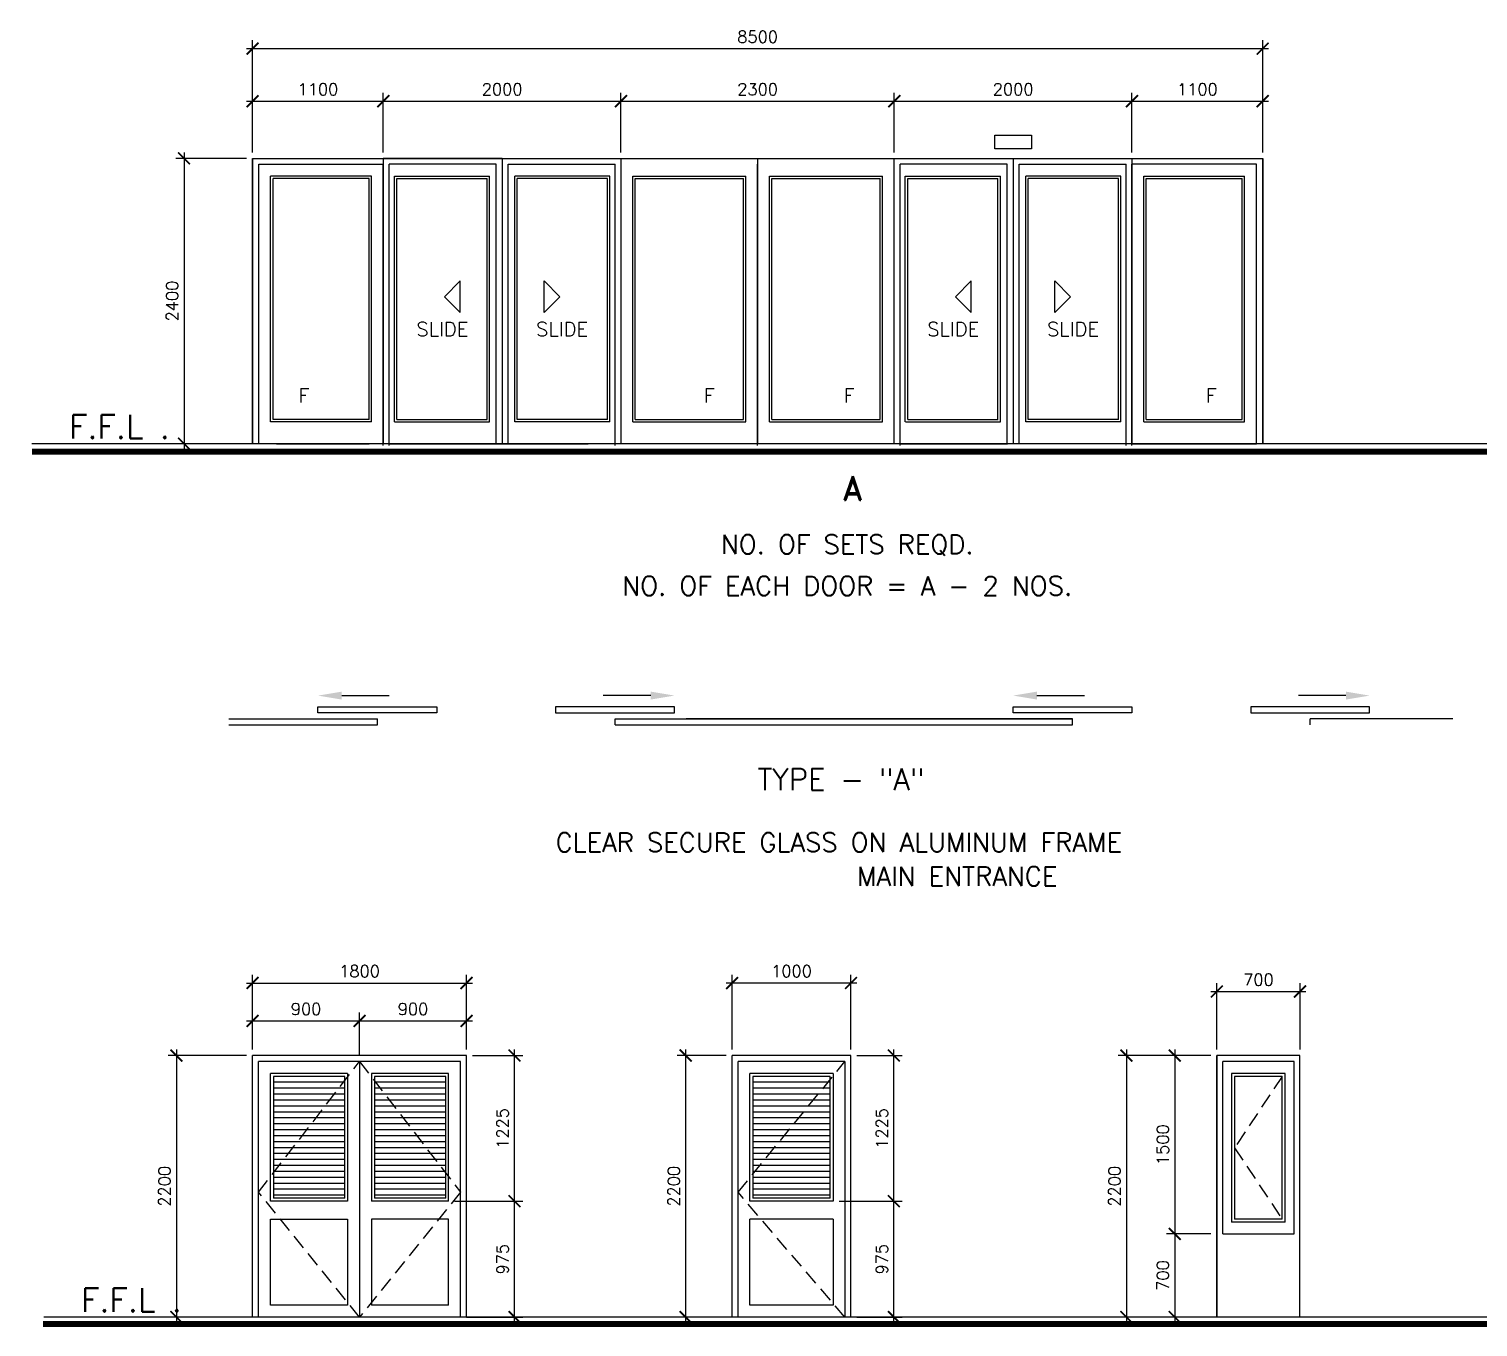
# Model space of a CAD drawing. Extents: x 105294 to 154914, y 92273 to 130474.
# Drawn here: x 105698 to 117892, y 119100 to 130017 of the extents above; entities that cross this region are included whole.
import ezdxf
from ezdxf.enums import TextEntityAlignment as Align

# ---------------------------------------------------------------- set-up
doc = ezdxf.new("R2010")
doc.units = 0
doc.header["$LTSCALE"] = 1000
doc.header["$MEASUREMENT"] = 0
doc.header["$PDMODE"] = 34
doc.linetypes.add('HIDDEN2', pattern=[0.1875, 0.125, -0.0625])
doc.layers.get('0').update_dxf_attribs({"linetype": 'CONTINUOUS'})
doc.layers.get('DEFPOINTS').update_dxf_attribs({"linetype": 'CONTINUOUS'})
for name, color, linetype in [('DIM', 11, 'CONTINUOUS'), ('DOOR', 4, 'CONTINUOUS'), ('TEXT-T', 2, 'CONTINUOUS'), ('WALL', 6, 'CONTINUOUS'), ('WIN', 5, 'CONTINUOUS')]:
    doc.layers.add(name, color=color, linetype=linetype)
doc.styles.add('ROMAND', font='romand.shx')
doc.styles.add('ROMANS', font='ROMANS.SHX', dxfattribs={"height": 100})
doc.dimstyles.new('STANDARD in', dxfattribs={"dimtxt": 120, "dimasz": 100, "dimexe": 70, "dimexo": 50, "dimgap": 50, "dimtad": 1, "dimdec": 0, "dimzin": 0, "dimdsep": 46, "dimtxsty": 'ROMANS', "dimblk": 'ARCHTICK', "dimcen": 50, "dimdle": 50, "dimclrd": 4, "dimclre": 4, "dimclrt": 2, "dimadec": 0, "dimazin": 0, "dimtfac": 1, "dimtdec": 0, "dimtmove": 2, "dimatfit": 3, "dimldrblk": 'ARCHTICK', "dimfxl": 0, "dimtolj": 1, "dimtzin": 0, "dimarcsym": 0})

# ---------------------------------------------------------------- blocks, each defined once
blk = doc.blocks.new('_ARCHTICK')
at = {"color": 0, "linetype": 'ByBlock', "const_width": 0.15}
blk.add_lwpolyline([(-0.5, -0.5), (0.5, 0.5)], dxfattribs=at)
blk = doc.blocks.new('*D70')
at = {"layer": 'DEFPOINTS', "color": 0, "linetype": 'ByBlock'}
for p in [(114980, 129410), (112980, 128929), (114980, 128929)]:
    blk.add_point(p, dxfattribs=at)
at = {"layer": 'DIM', "color": 4, "linetype": 'ByBlock', "lineweight": -2}
for p, q in [((112930, 129410), (115030, 129410)), ((112980, 128979), (112980, 129480)), ((114980, 128979), (114980, 129480))]:
    blk.add_line(p, q, dxfattribs=at)
at = {"layer": 'DIM', "color": 4, "linetype": 'ByBlock', "lineweight": -2, "xscale": 100, "yscale": 100, "zscale": 100, "rotation": 180}
blk.add_blockref('_ARCHTICK', (112980, 129410), dxfattribs=at)
at = {"layer": 'DIM', "color": 4, "linetype": 'ByBlock', "lineweight": -2, "xscale": 100, "yscale": 100, "zscale": 100}
blk.add_blockref('_ARCHTICK', (114980, 129410), dxfattribs=at)
at = {"layer": 'DIM', "color": 2, "linetype": 'ByBlock', "insert": (113980, 129510), "char_height": 100, "attachment_point": 5, "style": 'ROMANS'}
blk.add_mtext('\\A1;2000', dxfattribs=at)
blk = doc.blocks.new('*D71')
at = {"layer": 'DEFPOINTS', "color": 0, "linetype": 'ByBlock'}
for p in [(116080, 129410), (116080, 129351), (114980, 128929)]:
    blk.add_point(p, dxfattribs=at)
at = {"layer": 'DIM', "color": 4, "linetype": 'ByBlock', "lineweight": -2}
for p, q in [((114930, 129410), (116130, 129410)), ((114980, 128979), (114980, 129480)), ((116080, 129401), (116080, 129480))]:
    blk.add_line(p, q, dxfattribs=at)
at = {"layer": 'DIM', "color": 4, "linetype": 'ByBlock', "lineweight": -2, "xscale": 100, "yscale": 100, "zscale": 100, "rotation": 180}
blk.add_blockref('_ARCHTICK', (114980, 129410), dxfattribs=at)
at = {"layer": 'DIM', "color": 4, "linetype": 'ByBlock', "lineweight": -2, "xscale": 100, "yscale": 100, "zscale": 100}
blk.add_blockref('_ARCHTICK', (116080, 129410), dxfattribs=at)
at = {"layer": 'DIM', "color": 2, "linetype": 'ByBlock', "insert": (115530, 129510), "char_height": 100, "attachment_point": 5, "style": 'ROMANS'}
blk.add_mtext('\\A1;1100', dxfattribs=at)
blk = doc.blocks.new('*D75')
at = {"layer": 'DEFPOINTS', "color": 0, "linetype": 'ByBlock'}
for p in [(115457, 119883), (115340, 119183), (115457, 119183)]:
    blk.add_point(p, dxfattribs=at)
at = {"layer": 'DIM', "color": 4, "linetype": 'ByBlock', "lineweight": -2}
for p, q in [((115407, 119883), (115270, 119883)), ((115340, 119933), (115340, 119133)), ((115407, 119183), (115270, 119183))]:
    blk.add_line(p, q, dxfattribs=at)
at = {"layer": 'DIM', "color": 4, "linetype": 'ByBlock', "lineweight": -2, "xscale": 100, "yscale": 100, "zscale": 100}
for p, rotation in [((115340, 119883), 90), ((115340, 119183), 270)]:
    blk.add_blockref('_ARCHTICK', p, dxfattribs=dict(at, rotation=rotation))
at = {"layer": 'DIM', "color": 2, "linetype": 'ByBlock', "insert": (115240, 119533), "char_height": 100, "attachment_point": 5, "rotation": 90, "style": 'ROMANS'}
blk.add_mtext('\\A1;700', dxfattribs=at)
blk = doc.blocks.new('*D76')
at = {"layer": 'DEFPOINTS', "color": 0, "linetype": 'ByBlock'}
for p in [(115694, 121383), (115340, 119883), (115694, 119883)]:
    blk.add_point(p, dxfattribs=at)
at = {"layer": 'DIM', "color": 4, "linetype": 'ByBlock', "lineweight": -2}
for p, q in [((115644, 121383), (115270, 121383)), ((115340, 121433), (115340, 119833)), ((115644, 119883), (115270, 119883))]:
    blk.add_line(p, q, dxfattribs=at)
at = {"layer": 'DIM', "color": 4, "linetype": 'ByBlock', "lineweight": -2, "xscale": 100, "yscale": 100, "zscale": 100}
for p, rotation in [((115340, 121383), 90), ((115340, 119883), 270)]:
    blk.add_blockref('_ARCHTICK', p, dxfattribs=dict(at, rotation=rotation))
at = {"layer": 'DIM', "color": 2, "linetype": 'ByBlock', "insert": (115240, 120633), "char_height": 100, "attachment_point": 5, "rotation": 90, "style": 'ROMANS'}
blk.add_mtext('\\A1;1500', dxfattribs=at)
blk = doc.blocks.new('*D77')
at = {"layer": 'DEFPOINTS', "color": 0, "linetype": 'ByBlock'}
for p in [(115644, 121383), (114933, 119183), (115457, 119183)]:
    blk.add_point(p, dxfattribs=at)
at = {"layer": 'DIM', "color": 4, "linetype": 'ByBlock', "lineweight": -2}
for p, q in [((115594, 121383), (114863, 121383)), ((114933, 121433), (114933, 119133)), ((115407, 119183), (114863, 119183))]:
    blk.add_line(p, q, dxfattribs=at)
at = {"layer": 'DIM', "color": 4, "linetype": 'ByBlock', "lineweight": -2, "xscale": 100, "yscale": 100, "zscale": 100}
for p, rotation in [((114933, 121383), 90), ((114933, 119183), 270)]:
    blk.add_blockref('_ARCHTICK', p, dxfattribs=dict(at, rotation=rotation))
at = {"layer": 'DIM', "color": 2, "linetype": 'ByBlock', "insert": (114833, 120283), "char_height": 100, "attachment_point": 5, "rotation": 90, "style": 'ROMANS'}
blk.add_mtext('\\A1;2200', dxfattribs=at)
blk = doc.blocks.new('*D78')
at = {"layer": 'DEFPOINTS', "color": 0, "linetype": 'ByBlock'}
for p in [(116394, 121921), (115694, 121383), (116394, 121383)]:
    blk.add_point(p, dxfattribs=at)
at = {"layer": 'DIM', "color": 4, "linetype": 'ByBlock', "lineweight": -2}
for p, q in [((115694, 121433), (115694, 121991)), ((116394, 121433), (116394, 121991)), ((115644, 121921), (116444, 121921))]:
    blk.add_line(p, q, dxfattribs=at)
at = {"layer": 'DIM', "color": 4, "linetype": 'ByBlock', "lineweight": -2, "xscale": 100, "yscale": 100, "zscale": 100, "rotation": 180}
blk.add_blockref('_ARCHTICK', (115694, 121921), dxfattribs=at)
at = {"layer": 'DIM', "color": 4, "linetype": 'ByBlock', "lineweight": -2, "xscale": 100, "yscale": 100, "zscale": 100}
blk.add_blockref('_ARCHTICK', (116394, 121921), dxfattribs=at)
at = {"layer": 'DIM', "color": 2, "linetype": 'ByBlock', "insert": (116044, 122021), "char_height": 100, "attachment_point": 5, "style": 'ROMANS'}
blk.add_mtext('\\A1;700', dxfattribs=at)
blk = doc.blocks.new('*D88')
at = {"layer": 'DEFPOINTS', "color": 0, "linetype": 'ByBlock'}
for p in [(107580, 128929), (107003, 126529), (107363, 126529)]:
    blk.add_point(p, dxfattribs=at)
at = {"layer": 'DIM', "color": 4, "linetype": 'ByBlock', "lineweight": -2}
for p, q in [((107530, 128929), (106933, 128929)), ((107003, 128979), (107003, 126479)), ((107313, 126529), (106933, 126529))]:
    blk.add_line(p, q, dxfattribs=at)
at = {"layer": 'DIM', "color": 4, "linetype": 'ByBlock', "lineweight": -2, "xscale": 100, "yscale": 100, "zscale": 100}
for p, rotation in [((107003, 128929), 90), ((107003, 126529), 270)]:
    blk.add_blockref('_ARCHTICK', p, dxfattribs=dict(at, rotation=rotation))
at = {"layer": 'DIM', "color": 2, "linetype": 'ByBlock', "insert": (106903, 127729), "char_height": 100, "attachment_point": 5, "rotation": 90, "style": 'ROMANS'}
blk.add_mtext('\\A1;2400', dxfattribs=at)
blk = doc.blocks.new('*D89')
at = {"layer": 'DEFPOINTS', "color": 0, "linetype": 'ByBlock'}
for p in [(108680, 129410), (107580, 128929), (108680, 128929)]:
    blk.add_point(p, dxfattribs=at)
at = {"layer": 'DIM', "color": 4, "linetype": 'ByBlock', "lineweight": -2}
for p, q in [((107530, 129410), (108730, 129410)), ((107580, 128979), (107580, 129480)), ((108680, 128979), (108680, 129480))]:
    blk.add_line(p, q, dxfattribs=at)
at = {"layer": 'DIM', "color": 4, "linetype": 'ByBlock', "lineweight": -2, "xscale": 100, "yscale": 100, "zscale": 100, "rotation": 180}
blk.add_blockref('_ARCHTICK', (107580, 129410), dxfattribs=at)
at = {"layer": 'DIM', "color": 4, "linetype": 'ByBlock', "lineweight": -2, "xscale": 100, "yscale": 100, "zscale": 100}
blk.add_blockref('_ARCHTICK', (108680, 129410), dxfattribs=at)
at = {"layer": 'DIM', "color": 2, "linetype": 'ByBlock', "insert": (108130, 129510), "char_height": 100, "attachment_point": 5, "style": 'ROMANS'}
blk.add_mtext('\\A1;1100', dxfattribs=at)
blk = doc.blocks.new('*D90')
at = {"layer": 'DEFPOINTS', "color": 0, "linetype": 'ByBlock'}
for p in [(110680, 129410), (108680, 128929), (110680, 128929)]:
    blk.add_point(p, dxfattribs=at)
at = {"layer": 'DIM', "color": 4, "linetype": 'ByBlock', "lineweight": -2}
for p, q in [((108630, 129410), (110730, 129410)), ((108680, 128979), (108680, 129480)), ((110680, 128979), (110680, 129480))]:
    blk.add_line(p, q, dxfattribs=at)
at = {"layer": 'DIM', "color": 4, "linetype": 'ByBlock', "lineweight": -2, "xscale": 100, "yscale": 100, "zscale": 100, "rotation": 180}
blk.add_blockref('_ARCHTICK', (108680, 129410), dxfattribs=at)
at = {"layer": 'DIM', "color": 4, "linetype": 'ByBlock', "lineweight": -2, "xscale": 100, "yscale": 100, "zscale": 100}
blk.add_blockref('_ARCHTICK', (110680, 129410), dxfattribs=at)
at = {"layer": 'DIM', "color": 2, "linetype": 'ByBlock', "insert": (109680, 129510), "char_height": 100, "attachment_point": 5, "style": 'ROMANS'}
blk.add_mtext('\\A1;2000', dxfattribs=at)
blk = doc.blocks.new('*D91')
at = {"layer": 'DEFPOINTS', "color": 0, "linetype": 'ByBlock'}
for p in [(111615, 121993), (111615, 121383), (112615, 121383)]:
    blk.add_point(p, dxfattribs=at)
at = {"layer": 'DIM', "color": 4, "linetype": 'ByBlock', "lineweight": -2}
for p, q in [((111615, 121433), (111615, 122063)), ((112615, 121433), (112615, 122063)), ((112665, 121993), (111565, 121993))]:
    blk.add_line(p, q, dxfattribs=at)
at = {"layer": 'DIM', "color": 4, "linetype": 'ByBlock', "lineweight": -2, "xscale": 100, "yscale": 100, "zscale": 100, "rotation": 180}
blk.add_blockref('_ARCHTICK', (111615, 121993), dxfattribs=at)
at = {"layer": 'DIM', "color": 4, "linetype": 'ByBlock', "lineweight": -2, "xscale": 100, "yscale": 100, "zscale": 100}
blk.add_blockref('_ARCHTICK', (112615, 121993), dxfattribs=at)
at = {"layer": 'DIM', "color": 2, "linetype": 'ByBlock', "insert": (112115, 122093), "char_height": 100, "attachment_point": 5, "style": 'ROMANS'}
blk.add_mtext('\\A1;1000', dxfattribs=at)
blk = doc.blocks.new('*D92')
at = {"layer": 'DEFPOINTS', "color": 0, "linetype": 'ByBlock'}
for p in [(112465, 120158), (112976, 120158), (112615, 119183)]:
    blk.add_point(p, dxfattribs=at)
at = {"layer": 'DIM', "color": 4, "linetype": 'ByBlock', "lineweight": -2}
for p, q in [((112515, 120158), (113046, 120158)), ((112976, 119133), (112976, 120208)), ((112665, 119183), (113046, 119183))]:
    blk.add_line(p, q, dxfattribs=at)
at = {"layer": 'DIM', "color": 4, "linetype": 'ByBlock', "lineweight": -2, "xscale": 100, "yscale": 100, "zscale": 100}
for p, rotation in [((112976, 120158), 90), ((112976, 119183), 270)]:
    blk.add_blockref('_ARCHTICK', p, dxfattribs=dict(at, rotation=rotation))
at = {"layer": 'DIM', "color": 2, "linetype": 'ByBlock', "insert": (112876, 119670), "char_height": 100, "attachment_point": 5, "rotation": 90, "style": 'ROMANS'}
blk.add_mtext('\\A1;975', dxfattribs=at)
blk = doc.blocks.new('*D93')
at = {"layer": 'DEFPOINTS', "color": 0, "linetype": 'ByBlock'}
for p in [(112615, 121383), (112976, 121383), (112781, 120158)]:
    blk.add_point(p, dxfattribs=at)
at = {"layer": 'DIM', "color": 4, "linetype": 'ByBlock', "lineweight": -2}
for p, q in [((112665, 121383), (113046, 121383)), ((112976, 120108), (112976, 121433)), ((112831, 120158), (113046, 120158))]:
    blk.add_line(p, q, dxfattribs=at)
at = {"layer": 'DIM', "color": 4, "linetype": 'ByBlock', "lineweight": -2, "xscale": 100, "yscale": 100, "zscale": 100}
for p, rotation in [((112976, 121383), 90), ((112976, 120158), 270)]:
    blk.add_blockref('_ARCHTICK', p, dxfattribs=dict(at, rotation=rotation))
at = {"layer": 'DIM', "color": 2, "linetype": 'ByBlock', "insert": (112876, 120770), "char_height": 100, "attachment_point": 5, "rotation": 90, "style": 'ROMANS'}
blk.add_mtext('\\A1;1225', dxfattribs=at)
blk = doc.blocks.new('*D94')
at = {"layer": 'DEFPOINTS', "color": 0, "linetype": 'ByBlock'}
for p in [(109230, 120158), (109784, 120158), (109330, 119183)]:
    blk.add_point(p, dxfattribs=at)
at = {"layer": 'DIM', "color": 4, "linetype": 'ByBlock', "lineweight": -2}
for p, q in [((109280, 120158), (109854, 120158)), ((109784, 119133), (109784, 120208)), ((109380, 119183), (109854, 119183))]:
    blk.add_line(p, q, dxfattribs=at)
at = {"layer": 'DIM', "color": 4, "linetype": 'ByBlock', "lineweight": -2, "xscale": 100, "yscale": 100, "zscale": 100}
for p, rotation in [((109784, 120158), 90), ((109784, 119183), 270)]:
    blk.add_blockref('_ARCHTICK', p, dxfattribs=dict(at, rotation=rotation))
at = {"layer": 'DIM', "color": 2, "linetype": 'ByBlock', "insert": (109684, 119670), "char_height": 100, "attachment_point": 5, "rotation": 90, "style": 'ROMANS'}
blk.add_mtext('\\A1;975', dxfattribs=at)
blk = doc.blocks.new('*D95')
at = {"layer": 'DEFPOINTS', "color": 0, "linetype": 'ByBlock'}
for p in [(109380, 121383), (109784, 121383), (109567, 120158)]:
    blk.add_point(p, dxfattribs=at)
at = {"layer": 'DIM', "color": 4, "linetype": 'ByBlock', "lineweight": -2}
for p, q in [((109430, 121383), (109854, 121383)), ((109784, 120108), (109784, 121433)), ((109617, 120158), (109854, 120158))]:
    blk.add_line(p, q, dxfattribs=at)
at = {"layer": 'DIM', "color": 4, "linetype": 'ByBlock', "lineweight": -2, "xscale": 100, "yscale": 100, "zscale": 100}
for p, rotation in [((109784, 121383), 90), ((109784, 120158), 270)]:
    blk.add_blockref('_ARCHTICK', p, dxfattribs=dict(at, rotation=rotation))
at = {"layer": 'DIM', "color": 2, "linetype": 'ByBlock', "insert": (109684, 120770), "char_height": 100, "attachment_point": 5, "rotation": 90, "style": 'ROMANS'}
blk.add_mtext('\\A1;1225', dxfattribs=at)
blk = doc.blocks.new('*D96')
at = {"layer": 'DEFPOINTS', "color": 0, "linetype": 'ByBlock'}
for p in [(111615, 121383), (111224, 119183), (111615, 119183)]:
    blk.add_point(p, dxfattribs=at)
at = {"layer": 'DIM', "color": 4, "linetype": 'ByBlock', "lineweight": -2}
for p, q in [((111565, 121383), (111154, 121383)), ((111224, 121433), (111224, 119133)), ((111565, 119183), (111154, 119183))]:
    blk.add_line(p, q, dxfattribs=at)
at = {"layer": 'DIM', "color": 4, "linetype": 'ByBlock', "lineweight": -2, "xscale": 100, "yscale": 100, "zscale": 100}
for p, rotation in [((111224, 121383), 90), ((111224, 119183), 270)]:
    blk.add_blockref('_ARCHTICK', p, dxfattribs=dict(at, rotation=rotation))
at = {"layer": 'DIM', "color": 2, "linetype": 'ByBlock', "insert": (111124, 120283), "char_height": 100, "attachment_point": 5, "rotation": 90, "style": 'ROMANS'}
blk.add_mtext('\\A1;2200', dxfattribs=at)
blk = doc.blocks.new('*D99')
at = {"layer": 'DEFPOINTS', "color": 0, "linetype": 'ByBlock'}
for p in [(108480, 121674), (107580, 121383), (108480, 121333)]:
    blk.add_point(p, dxfattribs=at)
at = {"layer": 'DIM', "color": 4, "linetype": 'ByBlock', "lineweight": -2}
for p, q in [((107580, 121433), (107580, 121744)), ((108480, 121383), (108480, 121744)), ((107530, 121674), (108530, 121674))]:
    blk.add_line(p, q, dxfattribs=at)
at = {"layer": 'DIM', "color": 4, "linetype": 'ByBlock', "lineweight": -2, "xscale": 100, "yscale": 100, "zscale": 100, "rotation": 180}
blk.add_blockref('_ARCHTICK', (107580, 121674), dxfattribs=at)
at = {"layer": 'DIM', "color": 4, "linetype": 'ByBlock', "lineweight": -2, "xscale": 100, "yscale": 100, "zscale": 100}
blk.add_blockref('_ARCHTICK', (108480, 121674), dxfattribs=at)
at = {"layer": 'DIM', "color": 2, "linetype": 'ByBlock', "insert": (108030, 121774), "char_height": 100, "attachment_point": 5, "style": 'ROMANS'}
blk.add_mtext('\\A1;900', dxfattribs=at)
blk = doc.blocks.new('*D100')
at = {"layer": 'DEFPOINTS', "color": 0, "linetype": 'ByBlock'}
for p in [(107580, 121383), (106939, 119183), (107580, 119183)]:
    blk.add_point(p, dxfattribs=at)
at = {"layer": 'DIM', "color": 4, "linetype": 'ByBlock', "lineweight": -2}
for p, q in [((107530, 121383), (106869, 121383)), ((106939, 121433), (106939, 119133)), ((107530, 119183), (106869, 119183))]:
    blk.add_line(p, q, dxfattribs=at)
at = {"layer": 'DIM', "color": 4, "linetype": 'ByBlock', "lineweight": -2, "xscale": 100, "yscale": 100, "zscale": 100}
for p, rotation in [((106939, 121383), 90), ((106939, 119183), 270)]:
    blk.add_blockref('_ARCHTICK', p, dxfattribs=dict(at, rotation=rotation))
at = {"layer": 'DIM', "color": 2, "linetype": 'ByBlock', "insert": (106839, 120283), "char_height": 100, "attachment_point": 5, "rotation": 90, "style": 'ROMANS'}
blk.add_mtext('\\A1;2200', dxfattribs=at)
blk = doc.blocks.new('*D103')
at = {"layer": 'DEFPOINTS', "color": 0, "linetype": 'ByBlock'}
for p in [(109380, 121993), (107580, 121383), (109380, 121383)]:
    blk.add_point(p, dxfattribs=at)
at = {"layer": 'DIM', "color": 4, "linetype": 'ByBlock', "lineweight": -2}
for p, q in [((107580, 121433), (107580, 122063)), ((109380, 121433), (109380, 122063)), ((107530, 121993), (109430, 121993))]:
    blk.add_line(p, q, dxfattribs=at)
at = {"layer": 'DIM', "color": 4, "linetype": 'ByBlock', "lineweight": -2, "xscale": 100, "yscale": 100, "zscale": 100, "rotation": 180}
blk.add_blockref('_ARCHTICK', (107580, 121993), dxfattribs=at)
at = {"layer": 'DIM', "color": 4, "linetype": 'ByBlock', "lineweight": -2, "xscale": 100, "yscale": 100, "zscale": 100}
blk.add_blockref('_ARCHTICK', (109380, 121993), dxfattribs=at)
at = {"layer": 'DIM', "color": 2, "linetype": 'ByBlock', "insert": (108480, 122093), "char_height": 100, "attachment_point": 5, "style": 'ROMANS'}
blk.add_mtext('\\A1;1800', dxfattribs=at)
blk = doc.blocks.new('*D104')
at = {"layer": 'DEFPOINTS', "color": 0, "linetype": 'ByBlock'}
for p in [(109380, 121674), (108480, 121333), (109380, 121383)]:
    blk.add_point(p, dxfattribs=at)
at = {"layer": 'DIM', "color": 4, "linetype": 'ByBlock', "lineweight": -2}
for p, q in [((108480, 121383), (108480, 121744)), ((109380, 121433), (109380, 121744)), ((108430, 121674), (109430, 121674))]:
    blk.add_line(p, q, dxfattribs=at)
at = {"layer": 'DIM', "color": 4, "linetype": 'ByBlock', "lineweight": -2, "xscale": 100, "yscale": 100, "zscale": 100, "rotation": 180}
blk.add_blockref('_ARCHTICK', (108480, 121674), dxfattribs=at)
at = {"layer": 'DIM', "color": 4, "linetype": 'ByBlock', "lineweight": -2, "xscale": 100, "yscale": 100, "zscale": 100}
blk.add_blockref('_ARCHTICK', (109380, 121674), dxfattribs=at)
at = {"layer": 'DIM', "color": 2, "linetype": 'ByBlock', "insert": (108930, 121774), "char_height": 100, "attachment_point": 5, "style": 'ROMANS'}
blk.add_mtext('\\A1;900', dxfattribs=at)
blk = doc.blocks.new('*D105')
at = {"layer": 'DEFPOINTS', "color": 0, "linetype": 'ByBlock'}
for p in [(112980, 129410), (110680, 128929), (112980, 128929)]:
    blk.add_point(p, dxfattribs=at)
at = {"layer": 'DIM', "color": 4, "linetype": 'ByBlock', "lineweight": -2}
for p, q in [((110630, 129410), (113030, 129410)), ((110680, 128979), (110680, 129480)), ((112980, 128979), (112980, 129480))]:
    blk.add_line(p, q, dxfattribs=at)
at = {"layer": 'DIM', "color": 4, "linetype": 'ByBlock', "lineweight": -2, "xscale": 100, "yscale": 100, "zscale": 100, "rotation": 180}
blk.add_blockref('_ARCHTICK', (110680, 129410), dxfattribs=at)
at = {"layer": 'DIM', "color": 4, "linetype": 'ByBlock', "lineweight": -2, "xscale": 100, "yscale": 100, "zscale": 100}
blk.add_blockref('_ARCHTICK', (112980, 129410), dxfattribs=at)
at = {"layer": 'DIM', "color": 2, "linetype": 'ByBlock', "insert": (111830, 129510), "char_height": 100, "attachment_point": 5, "style": 'ROMANS'}
blk.add_mtext('\\A1;2300', dxfattribs=at)
blk = doc.blocks.new('*D106')
at = {"layer": 'DEFPOINTS', "color": 0, "linetype": 'ByBlock'}
for p in [(116080, 129852), (107580, 128929), (116080, 128929)]:
    blk.add_point(p, dxfattribs=at)
at = {"layer": 'DIM', "color": 4, "linetype": 'ByBlock', "lineweight": -2}
for p, q in [((107580, 128979), (107580, 129922)), ((116080, 128979), (116080, 129922)), ((107530, 129852), (116130, 129852))]:
    blk.add_line(p, q, dxfattribs=at)
at = {"layer": 'DIM', "color": 4, "linetype": 'ByBlock', "lineweight": -2, "xscale": 100, "yscale": 100, "zscale": 100, "rotation": 180}
blk.add_blockref('_ARCHTICK', (107580, 129852), dxfattribs=at)
at = {"layer": 'DIM', "color": 4, "linetype": 'ByBlock', "lineweight": -2, "xscale": 100, "yscale": 100, "zscale": 100}
blk.add_blockref('_ARCHTICK', (116080, 129852), dxfattribs=at)
at = {"layer": 'DIM', "color": 2, "linetype": 'ByBlock', "insert": (111830, 129952), "char_height": 100, "attachment_point": 5, "style": 'ROMANS'}
blk.add_mtext('\\A1;8500', dxfattribs=at)

msp = doc.modelspace()

# ---------------------------------------------------------------- linework, layer by layer
at = {"layer": 'DEFPOINTS', "color": 0, "linetype": 'ByBlock'}
msp.add_point((109329.9, 121333), dxfattribs=at)
at = {"layer": 'DIM', "linetype": 'ByBlock'}
msp.add_lwpolyline([(114134.4, 129009.1), (113825.5, 129009.1), (113825.5, 129123.4), (114134.4, 129123.4)], close=True, dxfattribs=at)
at = {"layer": 'DOOR'}
for p, q in [((108329.9, 124410.4), (108729.9, 124410.4)), ((108329.9, 124410.4), (108729.9, 124410.4)), ((110929.9, 124410.4), (110529.9, 124410.4)), ((110929.9, 124410.4), (110529.9, 124410.4)), ((114179.9, 124410.4), (114579.9, 124410.4)), ((114179.9, 124410.4), (114579.9, 124410.4)), ((116779.9, 124410.4), (116379.9, 124410.4)), ((116779.9, 124410.4), (116379.9, 124410.4)), ((107379.9, 124214.6), (108629.9, 124214.6)), ((107379.9, 124164.6), (108629.9, 124164.6)), ((108629.9, 124164.6), (108629.9, 124214.6)), ((110629.9, 124164.6), (110629.9, 124214.6)), ((110629.9, 124214.6), (114479.9, 124214.6)), ((110629.9, 124164.6), (114479.9, 124164.6)), ((114479.9, 124164.6), (114479.9, 124214.6)), ((116479.9, 124164.6), (116479.9, 124214.6)), ((117679.9, 124214.6), (116479.9, 124214.6)), ((107579.9, 119183), (107579.9, 121383)), ((109379.9, 121383), (107579.9, 121383)), ((107629.9, 119183), (107629.9, 121333)), ((109329.9, 121333), (107629.9, 121333)), ((108479.9, 121333), (108479.9, 119183)), ((109329.9, 119183), (109329.9, 121333)), ((109379.9, 119183), (109379.9, 121383)), ((112614.9, 121383), (111614.9, 121383)), ((111614.9, 119183), (111614.9, 121383)), ((112564.9, 121333), (111664.9, 121333)), ((111664.9, 119183), (111664.9, 121333)), ((112564.9, 121333), (112564.9, 119183)), ((112614.9, 119183), (112614.9, 121383)), ((115693.6, 119183), (115693.6, 121383)), ((115693.6, 121383), (115693.6, 119183)), ((116393.6, 121383), (115693.6, 121383)), ((116343.6, 121333), (115743.6, 121333)), ((115743.6, 119883), (115743.6, 121333)), ((116343.6, 119883), (116343.6, 121333)), ((116393.6, 119183), (116393.6, 121383)), ((108379.9, 121233), (107729.9, 121233)), ((107729.9, 120158), (107729.9, 121233)), ((108354.9, 121208), (107754.9, 121208)), ((107754.9, 121208), (107754.9, 120183)), ((108354.9, 120183), (108354.9, 121208)), ((108379.9, 121233), (108379.9, 120158)), ((108579.9, 121233), (108579.9, 120158)), ((109229.9, 121233), (108579.9, 121233)), ((108604.9, 121208), (108604.9, 120183)), ((109204.9, 121208), (108604.9, 121208)), ((109204.9, 120183), (109204.9, 121208)), ((109229.9, 120158), (109229.9, 121233)), ((112464.9, 121233), (111764.9, 121233)), ((111764.9, 120158), (111764.9, 121233)), ((112439.9, 121208), (111789.9, 121208)), ((111789.9, 121208), (111789.9, 120183)), ((112439.9, 120183), (112439.9, 121208)), ((112464.9, 121233), (112464.9, 120158)), ((116268.6, 121233), (115818.6, 121233)), ((115818.6, 121233), (115818.6, 119982.4)), ((116243.6, 121208), (115843.6, 121208)), ((115843.6, 121208), (115843.6, 120007.4)), ((116243.6, 120007.4), (116243.6, 121208)), ((116268.6, 119982.4), (116268.6, 121233)), ((108354.9, 121158), (107754.9, 121158)), ((108354.9, 121108), (107754.9, 121108)), ((109204.9, 121158), (108604.9, 121158)), ((109204.9, 121108), (108604.9, 121108)), ((112439.9, 121158), (111789.9, 121158)), ((112439.9, 121108), (111789.9, 121108)), ((108354.9, 121058), (107754.9, 121058)), ((108354.9, 121008), (107754.9, 121008)), ((109204.9, 121058), (108604.9, 121058)), ((109204.9, 121008), (108604.9, 121008)), ((112439.9, 121058), (111789.9, 121058)), ((112439.9, 121008), (111789.9, 121008)), ((108354.9, 120958), (107754.9, 120958)), ((108354.9, 120908), (107754.9, 120908)), ((108354.9, 120858), (107754.9, 120858)), ((109204.9, 120958), (108604.9, 120958)), ((109204.9, 120908), (108604.9, 120908)), ((109204.9, 120858), (108604.9, 120858)), ((112439.9, 120958), (111789.9, 120958)), ((112439.9, 120908), (111789.9, 120908)), ((112439.9, 120858), (111789.9, 120858)), ((108354.9, 120808), (107754.9, 120808)), ((108354.9, 120758), (107754.9, 120758)), ((109204.9, 120808), (108604.9, 120808)), ((109204.9, 120758), (108604.9, 120758)), ((112439.9, 120808), (111789.9, 120808)), ((112439.9, 120758), (111789.9, 120758)), ((108354.9, 120708), (107754.9, 120708)), ((108354.9, 120658), (107754.9, 120658)), ((108354.9, 120608), (107754.9, 120608)), ((109204.9, 120708), (108604.9, 120708)), ((109204.9, 120658), (108604.9, 120658)), ((109204.9, 120608), (108604.9, 120608)), ((112439.9, 120708), (111789.9, 120708)), ((112439.9, 120658), (111789.9, 120658)), ((112439.9, 120608), (111789.9, 120608)), ((108354.9, 120558), (107754.9, 120558)), ((108354.9, 120508), (107754.9, 120508)), ((109204.9, 120558), (108604.9, 120558)), ((109204.9, 120508), (108604.9, 120508)), ((112439.9, 120558), (111789.9, 120558)), ((112439.9, 120508), (111789.9, 120508)), ((108354.9, 120458), (107754.9, 120458)), ((108354.9, 120408), (107754.9, 120408)), ((108354.9, 120358), (107754.9, 120358)), ((109204.9, 120458), (108604.9, 120458)), ((109204.9, 120408), (108604.9, 120408)), ((109204.9, 120358), (108604.9, 120358)), ((112439.9, 120458), (111789.9, 120458)), ((112439.9, 120408), (111789.9, 120408)), ((112439.9, 120358), (111789.9, 120358)), ((108354.9, 120308), (107754.9, 120308)), ((108354.9, 120258), (107754.9, 120258)), ((109204.9, 120308), (108604.9, 120308)), ((109204.9, 120258), (108604.9, 120258)), ((112439.9, 120308), (111789.9, 120308)), ((112439.9, 120258), (111789.9, 120258)), ((108379.9, 120158), (107729.9, 120158)), ((108354.9, 120208), (107754.9, 120208)), ((108354.9, 120183), (107754.9, 120183)), ((109229.9, 120158), (108579.9, 120158)), ((109204.9, 120208), (108604.9, 120208)), ((109204.9, 120183), (108604.9, 120183)), ((112464.9, 120158), (111764.9, 120158)), ((112439.9, 120208), (111789.9, 120208)), ((112439.9, 120183), (111789.9, 120183)), ((107729.9, 119283), (107729.9, 120008)), ((107729.9, 120008), (108379.9, 120008)), ((108379.9, 120008), (108379.9, 119283)), ((108579.9, 120008), (108579.9, 119283)), ((109229.9, 120008), (108579.9, 120008)), ((109229.9, 119283), (109229.9, 120008)), ((111764.9, 119283), (111764.9, 120008)), ((112464.9, 120008), (111764.9, 120008)), ((112464.9, 120008), (112464.9, 119283)), ((116243.6, 120007.4), (115843.6, 120007.4)), ((115743.6, 119883), (116343.6, 119883)), ((116268.6, 119982.4), (115818.6, 119982.4)), ((108379.9, 119283), (107729.9, 119283)), ((109229.9, 119283), (108579.9, 119283)), ((112464.9, 119283), (111764.9, 119283)), ((116393.6, 119183), (115693.6, 119183))]:
    msp.add_line(p, q, dxfattribs=at)
at = {"layer": 'DOOR', "linetype": 'HIDDEN2'}
for p, q in [((107629.9, 120233), (108479.9, 121333)), ((108479.9, 121333), (109329.9, 120233)), ((111664.9, 120233), (112564.9, 121333)), ((108479.9, 119183), (107629.9, 120233)), ((109329.9, 120233), (108479.9, 119183)), ((112564.9, 119183), (111664.9, 120233))]:
    msp.add_line(p, q, dxfattribs=at)
at = {"layer": 'DOOR'}
for points in [[(108129.9, 124264.6), (108129.9, 124314.6), (109129.9, 124314.6), (109129.9, 124264.6), (108129.9, 124264.6)], [(108129.9, 124264.6), (108129.9, 124314.6), (109129.9, 124314.6), (109129.9, 124264.6), (108129.9, 124264.6)], [(111129.9, 124264.6), (111129.9, 124314.6), (110129.9, 124314.6), (110129.9, 124264.6), (111129.9, 124264.6)], [(111129.9, 124264.6), (111129.9, 124314.6), (110129.9, 124314.6), (110129.9, 124264.6), (111129.9, 124264.6)], [(113979.9, 124264.6), (113979.9, 124314.6), (114979.9, 124314.6), (114979.9, 124264.6), (113979.9, 124264.6)], [(113979.9, 124264.6), (113979.9, 124314.6), (114979.9, 124314.6), (114979.9, 124264.6), (113979.9, 124264.6)], [(116979.9, 124264.6), (116979.9, 124314.6), (115979.9, 124314.6), (115979.9, 124264.6), (116979.9, 124264.6)], [(116979.9, 124264.6), (116979.9, 124314.6), (115979.9, 124314.6), (115979.9, 124264.6), (116979.9, 124264.6)], [(111229.9, 124164.6), (114479.9, 124164.6), (114479.9, 124214.6), (111229.9, 124214.6)]]:
    msp.add_lwpolyline(points, dxfattribs=at)
for points in [[(108329.9, 124443.7), (108329.9, 124377.1), (108129.9, 124410.4)], [(108329.9, 124443.7), (108329.9, 124377.1), (108129.9, 124410.4)], [(110929.9, 124443.7), (110929.9, 124377.1), (111129.9, 124410.4)], [(110929.9, 124443.7), (110929.9, 124377.1), (111129.9, 124410.4)], [(114179.9, 124443.7), (114179.9, 124377.1), (113979.9, 124410.4)], [(114179.9, 124443.7), (114179.9, 124377.1), (113979.9, 124410.4)], [(116779.9, 124443.7), (116779.9, 124377.1), (116979.9, 124410.4)], [(116779.9, 124443.7), (116779.9, 124377.1), (116979.9, 124410.4)]]:
    msp.add_solid(points, dxfattribs=at)
at = {"layer": 'WALL'}
for p, q in [((140458.4, 126529), (105723.4, 126529)), ((147898.3, 119183), (105824.3, 119183)), ((110767.2, 119183), (109782.8, 119183)), ((111254.9, 119183), (110270.5, 119183))]:
    msp.add_line(p, q, dxfattribs=at)
at = {"layer": 'WALL', "linetype": 'HIDDEN2'}
for p, q in [((116243.6, 121208), (115843.6, 120607.7)), ((115843.6, 120607.7), (116243.6, 120007.4))]:
    msp.add_line(p, q, dxfattribs=at)
at = {"layer": 'WALL', "const_width": 50}
for points in [[(140458.4, 126462.7), (105723.4, 126462.7)], [(144930.3, 119124.6), (105816, 119124.6)]]:
    msp.add_lwpolyline(points, dxfattribs=at)
at = {"layer": 'WIN'}
for p, q in [((107579.9, 126529), (107579.9, 128929)), ((107579.9, 126529), (107579.9, 128929)), ((107579.9, 128929), (107579.9, 126529)), ((107579.9, 128929), (116079.9, 128929)), ((108679.9, 128929), (108679.9, 126529)), ((109679.9, 128929), (108679.9, 128929)), ((109679.9, 128929), (109679.9, 126529)), ((109679.9, 128929), (110680.8, 128929)), ((110679.9, 128929), (110679.9, 126529)), ((111829.9, 128929), (111829.9, 126529)), ((112979.9, 126529), (112979.9, 128929)), ((113979.9, 128929), (113979.9, 126529)), ((114979.9, 128929), (114979.9, 126529)), ((116079.9, 126529), (116079.9, 128929)), ((116079.9, 126529), (116079.9, 128929)), ((116079.9, 128929), (116079.9, 126529)), ((107631.9, 126529), (107631.9, 128879)), ((107631.9, 128879), (108679.9, 128879)), ((107731.9, 126714), (107731.9, 128779)), ((108579.9, 128779), (107731.9, 128779)), ((108579.9, 126714), (108579.9, 128779)), ((108679.9, 126514), (108679.9, 128879)), ((108679.9, 126514), (108679.9, 128879)), ((108729.9, 126514), (108729.9, 128879)), ((108729.9, 126514), (108729.9, 128879)), ((109630.6, 128879), (108729.9, 128879)), ((108773.2, 126714), (108773.2, 128779)), ((108773.2, 128779), (109573.2, 128779)), ((109573.2, 126714), (109573.2, 128779)), ((109630.6, 126529), (109630.6, 128879)), ((109730.2, 126529), (109730.2, 128879)), ((109730.2, 128879), (110630.8, 128879)), ((109787.5, 126714), (109787.5, 128779)), ((110587.5, 128779), (109787.5, 128779)), ((110587.5, 126714), (110587.5, 128779)), ((110630.8, 126514), (110630.8, 128879)), ((110630.8, 126514), (110630.8, 128879)), ((110779.9, 126714), (110779.9, 128779)), ((110779.9, 128779), (111729.9, 128779)), ((111729.9, 126714), (111729.9, 128779)), ((111829.9, 126514), (111829.9, 128879)), ((111829.9, 126514), (111829.9, 128879)), ((111929.9, 126714), (111929.9, 128779)), ((111929.9, 128779), (112879.9, 128779)), ((112879.9, 126714), (112879.9, 128779)), ((113029, 126514), (113029, 128879)), ((113029, 126514), (113029, 128879)), ((113929.7, 128879), (113029, 128879)), ((113072.4, 126714), (113072.4, 128779)), ((113072.4, 128779), (113872.4, 128779)), ((113872.4, 126714), (113872.4, 128779)), ((113929.7, 126529), (113929.7, 128879)), ((114029.3, 126529), (114029.3, 128879)), ((114029.3, 128879), (114929.9, 128879)), ((114086.6, 126714), (114086.6, 128779)), ((114886.6, 128779), (114086.6, 128779)), ((114886.6, 126714), (114886.6, 128779)), ((114929.9, 126514), (114929.9, 128879)), ((114929.9, 126514), (114929.9, 128879)), ((114979.9, 126514), (114979.9, 128879)), ((114979.9, 126514), (114979.9, 128879)), ((116027.9, 128879), (114979.9, 128879)), ((115079.9, 126714), (115079.9, 128779)), ((115079.9, 128779), (115927.9, 128779)), ((115927.9, 126714), (115927.9, 128779)), ((116027.9, 126529), (116027.9, 128879)), ((108559.9, 128759), (107751.9, 128759)), ((107751.9, 126734), (107751.9, 128759)), ((108559.9, 126734), (108559.9, 128759)), ((108793.2, 126734), (108793.2, 128759)), ((108793.2, 128759), (109553.2, 128759)), ((109553.2, 126734), (109553.2, 128759)), ((109807.5, 126734), (109807.5, 128759)), ((110567.5, 128759), (109807.5, 128759)), ((110567.5, 126734), (110567.5, 128759)), ((110799.9, 126734), (110799.9, 128759)), ((110799.9, 128759), (111709.9, 128759)), ((111709.9, 126734), (111709.9, 128759)), ((111949.9, 126734), (111949.9, 128759)), ((111949.9, 128759), (112859.9, 128759)), ((112859.9, 126734), (112859.9, 128759)), ((113092.4, 126734), (113092.4, 128759)), ((113092.4, 128759), (113852.4, 128759)), ((113852.4, 126734), (113852.4, 128759)), ((114106.6, 126734), (114106.6, 128759)), ((114866.6, 128759), (114106.6, 128759)), ((114866.6, 126734), (114866.6, 128759)), ((115099.9, 126734), (115099.9, 128759)), ((115099.9, 128759), (115907.9, 128759)), ((115907.9, 126734), (115907.9, 128759)), ((109328, 127897.6), (109195.9, 127765.7)), ((109328, 127633.8), (109328, 127897.6)), ((110032.8, 127633.8), (110032.8, 127897.6)), ((110032.8, 127897.6), (110164.9, 127765.7)), ((113627.1, 127897.6), (113495, 127765.7)), ((113627.1, 127633.8), (113627.1, 127897.6)), ((114331.9, 127897.6), (114464, 127765.7)), ((114331.9, 127633.8), (114331.9, 127897.6)), ((109195.9, 127765.7), (109328, 127633.8)), ((110164.9, 127765.7), (110032.8, 127633.8)), ((113495, 127765.7), (113627.1, 127633.8)), ((114464, 127765.7), (114331.9, 127633.8)), ((108579.9, 126714), (107731.9, 126714)), ((108559.9, 126734), (107751.9, 126734)), ((108773.2, 126714), (109573.2, 126714)), ((108793.2, 126734), (109553.2, 126734)), ((110585.9, 126714), (109785.9, 126714)), ((110565.9, 126734), (109805.9, 126734)), ((110779.9, 126714), (111729.9, 126714)), ((110799.9, 126734), (111709.9, 126734)), ((111929.9, 126714), (112879.9, 126714)), ((111949.9, 126734), (112859.9, 126734)), ((113074, 126714), (113874, 126714)), ((113094, 126734), (113854, 126734)), ((114886.6, 126714), (114086.6, 126714)), ((114866.6, 126734), (114106.6, 126734)), ((115079.9, 126714), (115927.9, 126714)), ((115099.9, 126734), (115907.9, 126734)), ((108679.9, 126529), (107631.9, 126529)), ((107779.9, 126529), (108205.1, 126529)), ((107779.9, 126529), (108561.9, 126529)), ((108729.9, 126529), (109630.6, 126529)), ((109246.6, 126529), (110403.1, 126529)), ((110629.2, 126529), (109728.6, 126529)), ((112831.9, 126529), (110797.9, 126529)), ((112831.9, 126529), (111254.8, 126529)), ((113030.7, 126529), (113931.3, 126529)), ((114413.3, 126529), (113256.8, 126529)), ((114929.9, 126529), (114029.3, 126529)), ((114979.9, 126529), (116027.9, 126529)), ((115879.9, 126529), (115097.9, 126529)), ((115879.9, 126529), (115504.8, 126529))]:
    msp.add_line(p, q, dxfattribs=at)

# ---------------------------------------------------------------- texts
at = {"color": 4, "linetype": 'ByBlock', "style": 'ROMANS'}
for p in [(108012.4, 126934.5), (111423.8, 126934.5), (112599.5, 126934.5), (115647.5, 126934.5)]:
    msp.add_text('F', height=120, dxfattribs=at).set_placement(p, align=Align.MIDDLE)
at = {"layer": 'TEXT-T', "style": 'ROMANS'}
for s, p in [('NO. OF SETS REQD.', (112583.4, 125554.7)), ('NO. OF EACH DOOR = A - 2 NOS.', (112583.4, 125205.4)), (' CLEAR SECURE GLASS ON ALUMINUM FRAME', (112458, 123048.1)), ('MAIN ENTRANCE', (113508.8, 122763.4))]:
    msp.add_text(s, height=160, dxfattribs=at).set_placement(p, align=Align.BOTTOM_CENTER)
at = {"layer": 'WALL'}
for s, style, p in [('F.F.L .', 'ROMANS', (106459.7, 126572.6)), ('A', 'ROMAND', (112629.6, 126054.8)), ('F.F.L .', 'ROMANS', (106560.6, 119226.7))]:
    msp.add_text(s, height=200, dxfattribs=dict(at, style=style)).set_placement(p, align=Align.CENTER)
at = {"layer": 'WALL', "style": 'ROMANS'}
msp.add_text('TYPE - "A"', height=180, dxfattribs=at).set_placement((112532.1, 123706), align=Align.MIDDLE)
at = {"layer": 'WIN', "style": 'ROMANS'}
for p in [(109176.7, 127492.6), (110184.1, 127492.6), (113475.8, 127492.6), (114483.2, 127492.6)]:
    msp.add_text('SLIDE', height=120, dxfattribs=at).set_placement(p, align=Align.MIDDLE)

# ---------------------------------------------------------------- dimensions: what is measured, and where the dimension line sits
at = {"layer": 'DIM', "linetype": 'ByBlock'}
for base, p1, p2, picture, middle in [((116079.9, 129851.6), (107579.9, 128929), (116079.9, 128929), '*D106', (111829.9, 129951.6)), ((108679.9, 129410.3), (107579.9, 128929), (108679.9, 128929), '*D89', (108129.9, 129510.3)), ((110679.9, 129410.3), (108679.9, 128929), (110679.9, 128929), '*D90', (109679.9, 129510.3)), ((112979.9, 129410.3), (110679.9, 128929), (112979.9, 128929), '*D105', (111829.9, 129510.3)), ((114979.9, 129410.3), (112979.9, 128929), (114979.9, 128929), '*D70', (113979.9, 129510.3)), ((116079.9, 129410.3), (114979.9, 128929), (116079.9, 129351.3), '*D71', (115529.9, 129510.3)), ((109379.9, 121993.3), (107579.9, 121383), (109379.9, 121383), '*D103', (108479.9, 122093.3)), ((111614.9, 121993.3), (112614.9, 121383), (111614.9, 121383), '*D91', (112114.9, 122093.3)), ((116393.6, 121920.8), (115693.6, 121383), (116393.6, 121383), '*D78', (116043.6, 122020.8)), ((108479.9, 121674.2), (107579.9, 121383), (108479.9, 121333), '*D99', (108029.9, 121774.2)), ((109379.9, 121674.2), (108479.9, 121333), (109379.9, 121383), '*D104', (108929.9, 121774.2))]:
    dim = msp.add_linear_dim(base=base, p1=p1, p2=p2, dimstyle='STANDARD in', override={"dimclrd": 4, "dimclre": 4}, dxfattribs=at)
    dim.commit()
    dim.dimension.update_dxf_attribs({"geometry": picture, "text_midpoint": middle})
for base, p1, p2, picture, middle in [((107003.1, 126529), (107579.9, 128929), (107362.6, 126529), '*D88', (106903.1, 127729)), ((106938.7, 119183), (107579.9, 121383), (107579.9, 119183), '*D100', (106838.7, 120283)), ((109783.9, 121383), (109566.9, 120158), (109379.9, 121383), '*D95', (109683.9, 120770.5)), ((111223.7, 119183), (111614.9, 121383), (111614.9, 119183), '*D96', (111123.7, 120283)), ((112976.2, 121383), (112780.6, 120158), (112614.9, 121383), '*D93', (112876.2, 120770.5)), ((114932.8, 119183), (115643.6, 121383), (115456.9, 119183), '*D77', (114832.8, 120283)), ((115340.1, 119883), (115693.6, 121383), (115693.6, 119883), '*D76', (115240.1, 120633)), ((109783.9, 120158), (109329.9, 119183), (109229.9, 120158), '*D94', (109683.9, 119670.5)), ((112976.2, 120158), (112614.9, 119183), (112464.9, 120158), '*D92', (112876.2, 119670.5)), ((115340.1, 119183), (115456.9, 119883), (115456.9, 119183), '*D75', (115240.1, 119533))]:
    dim = msp.add_linear_dim(base=base, p1=p1, p2=p2, angle=90, dimstyle='STANDARD in', override={"dimclrd": 4, "dimclre": 4}, dxfattribs=at)
    dim.commit()
    dim.dimension.update_dxf_attribs({"geometry": picture, "text_midpoint": middle})

doc.saveas('drawing.dxf')
